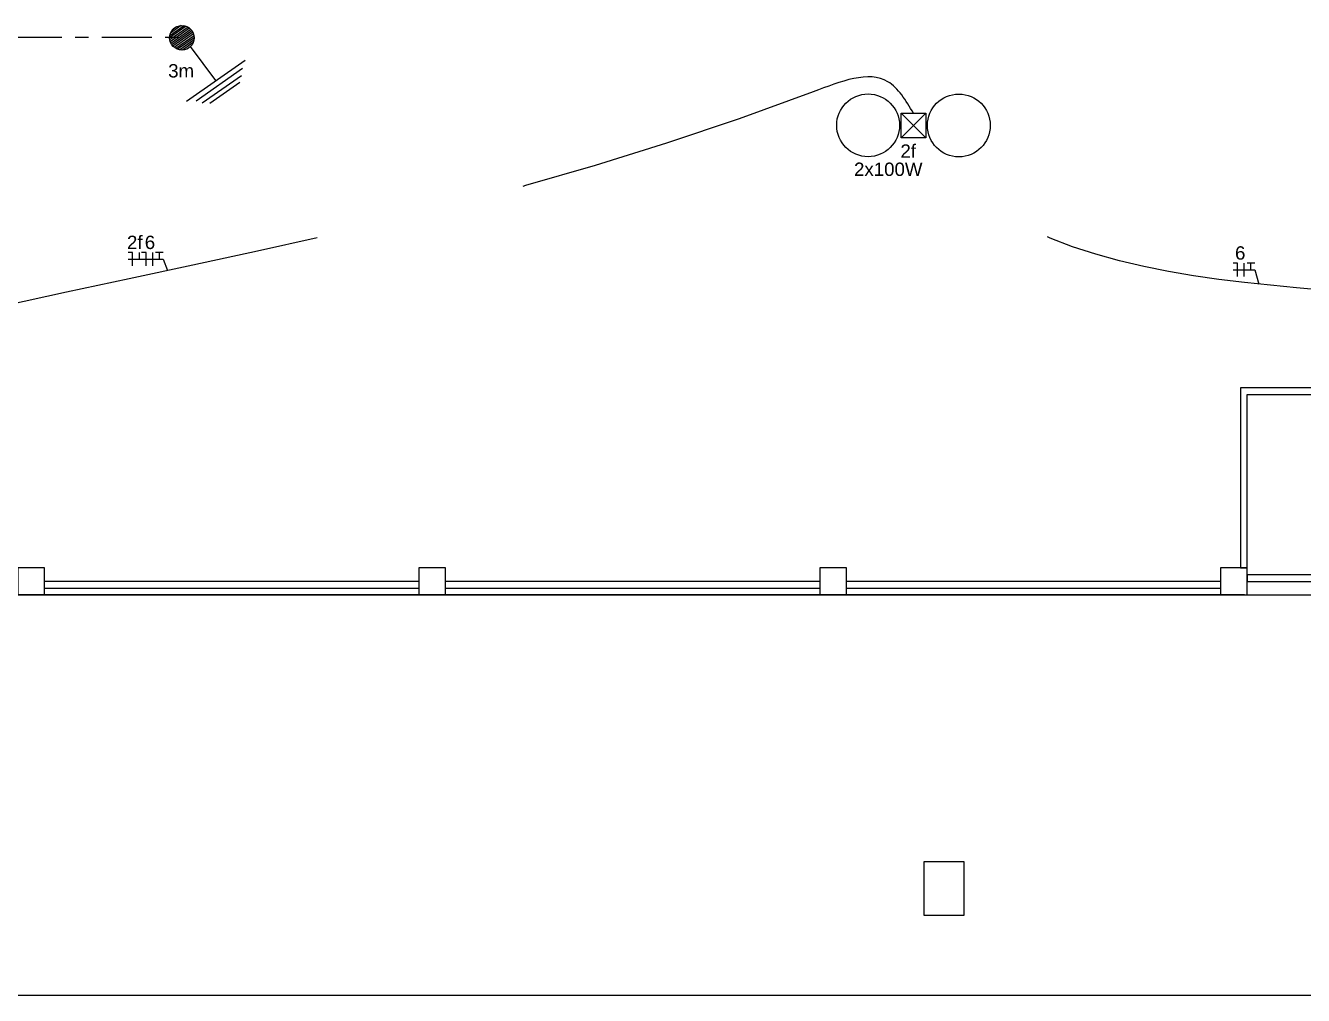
# Model space of a CAD drawing. Header units: millimetres. Extents: x 412 to 646, y 331 to 411.
# Drawn here: x 443.47 to 453.03, y 358.89 to 366.15 of the extents above; entities that cross this region are included whole.
import ezdxf

# ---------------------------------------------------------------- set-up
doc = ezdxf.new("R2010")
doc.units = ezdxf.units.MM
doc.linetypes.add('CENTER2', pattern=[1.125, 0.75, -0.125, 0.125, -0.125])
doc.linetypes.add('HIDDEN2', pattern=[4.7625, 3.175, -1.5875])
for name, color, linetype in [('BASE', 8, 'Continuous'), ('Chamada', 4, 'Continuous'), ('ELETRODUTO', 5, 'Continuous'), ('Elétrico', 5, 'Continuous'), ('Texto - Elétrica', 3, 'Continuous'), ('TOMADAS.GI', 5, 'Continuous')]:
    doc.layers.add(name, color=color, linetype=linetype)
doc.styles.add('ARIAL', font='arial.ttf')

# ---------------------------------------------------------------- blocks, each defined once
blk = doc.blocks.new('A$C29F27248')
at = {"layer": 'TOMADAS.GI', "color": 4}
for p, q in [((0, 0.184), (0, 0.209)), ((-0.184, 0.184), (0.184, 0.184)), ((-0.184, -0.184), (-0.184, 0.184)), ((-0.184, -0.184), (0.184, 0.184)), ((0.184, -0.184), (-0.184, 0.184)), ((0.184, 0.184), (0.184, -0.184)), ((0.184, -0.184), (-0.184, -0.184)), ((0, -0.184), (0, -0.209))]:
    blk.add_line(p, q, dxfattribs=at)
for centre in [(0.001, 0.679), (0.001, -0.679)]:
    blk.add_circle(centre, 0.47, dxfattribs=at)

msp = doc.modelspace()

# ---------------------------------------------------------------- linework, layer by layer
at = {"layer": 'BASE'}
for p, q in [((452.589934, 361.890196), (437.889934, 361.890196)), ((439.889934, 361.890196), (461.609953, 361.890196)), ((461.739934, 358.890196), (437.739934, 358.890196))]:
    msp.add_line(p, q, dxfattribs=at)
for points in [[(455.459953, 363.440196), (452.559953, 363.440196), (452.559953, 362.090196), (452.609953, 362.090196), (452.609953, 363.390196), (455.409953, 363.390196), (455.409953, 362.090196), (455.459953, 362.090196), (455.459953, 363.440196)], [(446.409953, 361.990196), (443.609953, 361.990196)], [(449.409953, 361.990196), (446.609953, 361.990196)], [(452.409953, 361.990196), (449.609953, 361.990196)], [(443.609953, 361.940196), (446.409953, 361.940196)], [(446.609953, 361.940196), (449.409953, 361.940196)], [(449.609953, 361.940196), (452.409953, 361.940196)]]:
    msp.add_lwpolyline(points, dxfattribs=at)
for points in [[(443.609953, 361.890196), (443.609953, 362.090196), (443.409953, 362.090196), (443.409953, 361.890196), (443.609953, 361.890196)], [(446.609953, 361.890196), (446.609953, 362.090196), (446.409953, 362.090196), (446.409953, 361.890196), (446.609953, 361.890196)], [(449.609953, 361.890196), (449.609953, 362.090196), (449.409953, 362.090196), (449.409953, 361.890196), (449.609953, 361.890196)], [(452.609953, 361.890196), (452.609953, 362.090196), (452.409953, 362.090196), (452.409953, 361.890196), (452.609953, 361.890196)], [(452.609953, 361.990196), (454.009953, 361.990196), (454.009953, 362.040196), (452.609953, 362.040196)], [(450.190404, 359.490196), (450.490404, 359.490196), (450.490404, 359.890196), (450.190404, 359.890196)]]:
    msp.add_lwpolyline(points, close=True, dxfattribs=at)
at = {"layer": 'Chamada', "linetype": 'Continuous'}
for p, q in [((444.235435, 364.4028), (444.497929, 364.4028)), ((452.503989, 364.323458), (452.666482, 364.323458))]:
    msp.add_line(p, q, dxfattribs=at)
at = {"layer": 'Chamada'}
for p, q in [((444.497929, 364.4028), (444.530095, 364.3162)), ((452.666482, 364.323458), (452.696366, 364.215389))]:
    msp.add_line(p, q, dxfattribs=at)
at = {"layer": 'ELETRODUTO', "linetype": 'CENTER2', "ltscale": 0.5}
msp.add_line((438.63749, 366.06021), (444.637488, 366.065032), dxfattribs=at)
at = {"layer": 'Elétrico', "linetype": 'Continuous'}
for p, q in [((444.268765, 364.4528), (444.235435, 364.4528)), ((444.268765, 364.3528), (444.268765, 364.4528)), ((444.318765, 364.4028), (444.318765, 364.4528)), ((444.368765, 364.4528), (444.335435, 364.4528)), ((444.368765, 364.3528), (444.368765, 364.4528)), ((444.418765, 364.3528), (444.418765, 364.4528)), ((444.497929, 364.4528), (444.439602, 364.4528)), ((444.468765, 364.4028), (444.468765, 364.4528)), ((452.537319, 364.373458), (452.503989, 364.373458)), ((452.537319, 364.273458), (452.537319, 364.373458)), ((452.587319, 364.273458), (452.587319, 364.373458)), ((452.666482, 364.373458), (452.608155, 364.373458)), ((452.637319, 364.323458), (452.637319, 364.373458))]:
    msp.add_line(p, q, dxfattribs=at)
at = {"layer": 'Elétrico', "linetype": 'HIDDEN2'}
for points in [[(450.111794, 365.495229), (449.920504, 365.730723), (449.361052, 365.654696), (441.492134, 363.603264), (439.628765, 363.254981), (438.977733, 363.094118), (438.934929, 362.920201)], [(458.409953, 362.090196), (457.764097, 362.196743), (456.578658, 363.209663), (453.172047, 364.170822), (450.383542, 365.030228), (450.111551, 365.311229)]]:
    msp.add_spline(points, degree=3, dxfattribs=at)
at = {"layer": 'TOMADAS.GI', "color": 6, "linetype": 'Continuous'}
for p, q in [((444.669654, 366.145279), (444.545614, 366.058295)), ((444.683212, 366.138908), (444.546984, 366.043378)), ((444.653338, 366.149715), (444.547002, 366.075146)), ((444.694714, 366.131096), (444.55041, 366.029903)), ((444.632464, 366.150955), (444.552949, 366.095194)), ((444.704496, 366.122078), (444.555556, 366.017633)), ((444.712717, 366.111965), (444.562263, 366.006459)), ((444.719424, 366.100791), (444.570484, 365.996346)), ((444.595631, 366.141003), (444.574854, 366.126433)), ((444.72457, 366.088521), (444.580266, 365.987328)), ((444.727996, 366.075046), (444.591768, 365.979516)), ((444.729366, 366.060129), (444.605326, 365.973145)), ((444.727978, 366.043278), (444.621642, 365.968709)), ((444.722032, 366.02323), (444.642516, 365.967469)), ((444.700126, 365.991991), (444.679349, 365.977421)), ((444.891541, 365.739124), (444.701851, 365.994293)), ((444.672352, 365.585417), (445.11073, 365.892831)), ((445.091168, 365.828478), (444.742963, 365.584298)), ((444.789278, 365.572452), (445.082279, 365.77792)), ((444.846187, 365.570149), (445.071639, 365.728248))]:
    msp.add_line(p, q, dxfattribs=at)
msp.add_circle((444.63749, 366.059212), 0.09188, dxfattribs=at)

# ---------------------------------------------------------------- block references
at = {"layer": 'TOMADAS.GI', "xscale": 0.5000000000000284, "yscale": 0.5000000000000284, "zscale": 0.5000000000000284, "rotation": 89.92434832838607}
msp.add_blockref('A$C29F27248', (450.111672, 365.403229), dxfattribs=at)

# ---------------------------------------------------------------- texts
at = {"layer": 'Texto - Elétrica', "style": 'ARIAL'}
for s, p in [('3m', (444.534334, 365.762299)), ('2f', (450.013996, 365.161244)), ('2x100W', (449.666865, 365.02522))]:
    msp.add_text(s, height=0.1, dxfattribs=at).set_placement(p)
at = {"layer": 'Texto - Elétrica', "linetype": 'Continuous', "style": 'ARIAL'}
for s, p in [('2f', (444.226166, 364.477985)), ('6', (444.359303, 364.477985)), ('6', (452.517949, 364.398644))]:
    msp.add_text(s, height=0.1, dxfattribs=at).set_placement(p)

doc.saveas('drawing.dxf')
